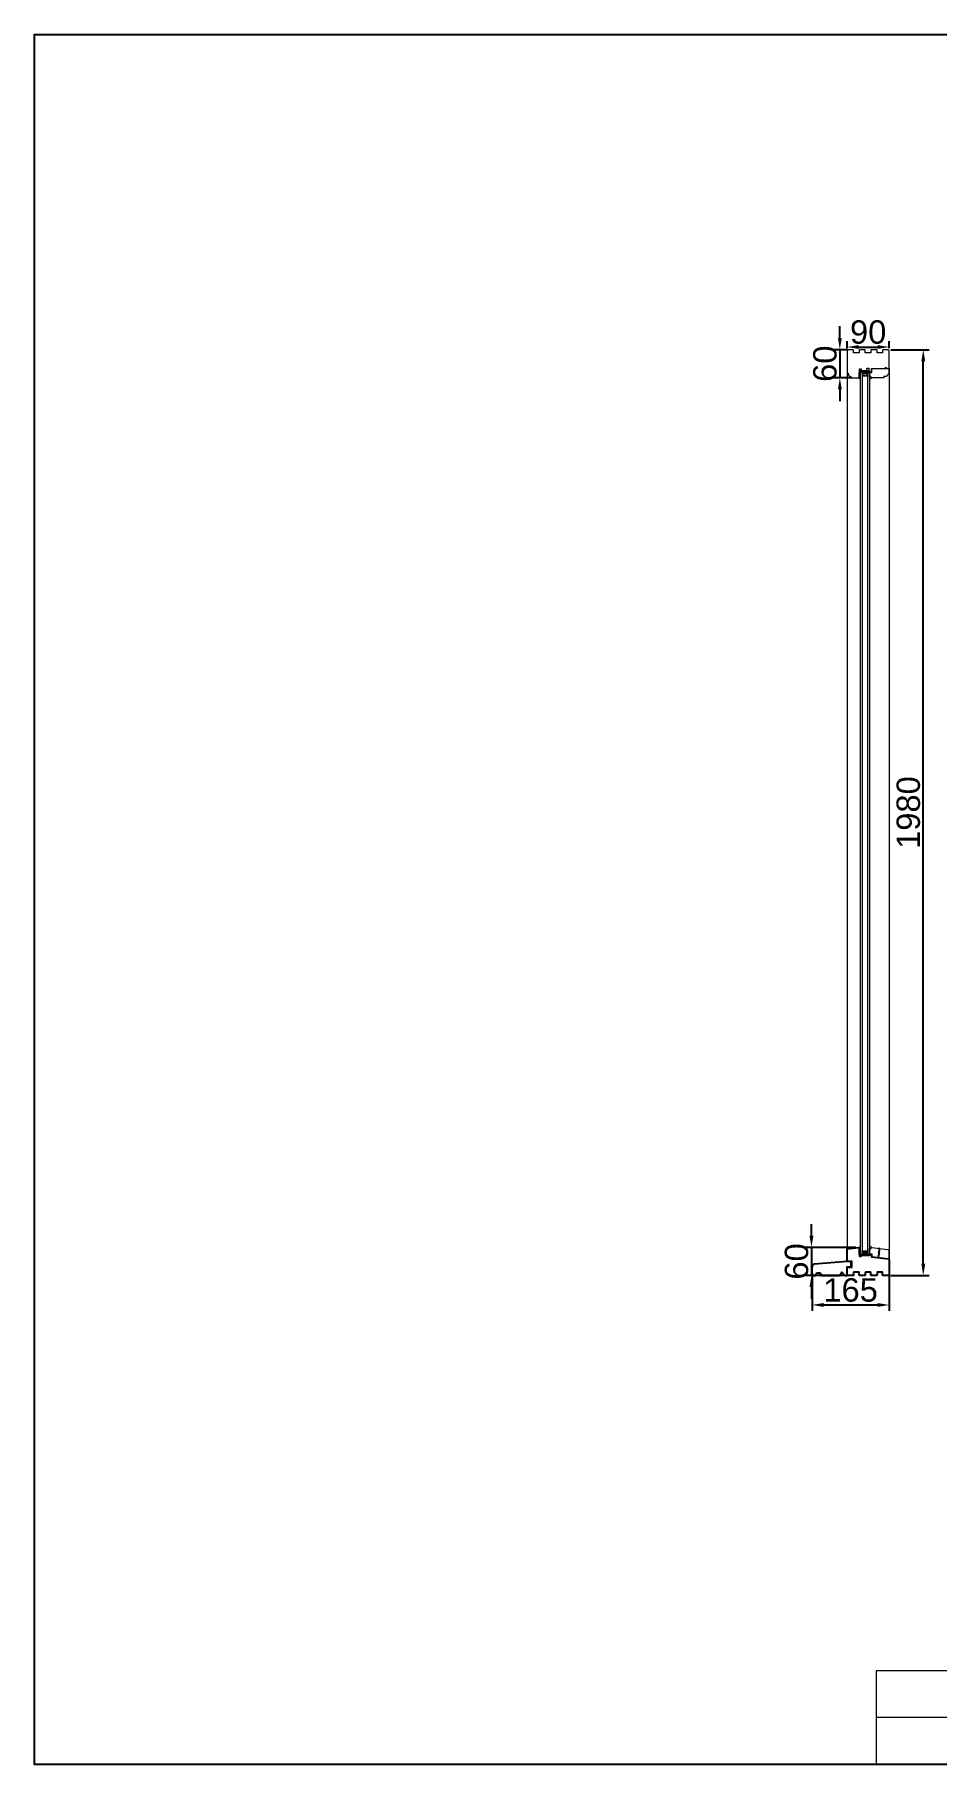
# Model space of a CAD drawing. Header units: millimetres. Extents: x 0 to 182016, y 11 to 3710.
# Drawn here: x 91733 to 93660, y 11 to 3710 of the extents above; entities that cross this region are included whole.
import ezdxf

# ---------------------------------------------------------------- set-up
doc = ezdxf.new("R2010")
doc.units = ezdxf.units.MM
doc.layers.add('Stiklo paketas', color=7, linetype='Continuous')
doc.styles.get("Standard").update_dxf_attribs({"font": 'arial.ttf'})
doc.dimstyles.new('ISO-25', dxfattribs={"dimtxt": 2.5, "dimasz": 2.5, "dimexe": 1.25, "dimexo": 0.625, "dimtad": 1, "dimtxsty": 'Standard', "dimcen": 2.5, "dimadec": 0, "dimazin": 0, "dimtfac": 1, "dimtmove": 0, "dimatfit": 3, "dimfxl": 1, "dimarcsym": 0})
doc.dimstyles.new('Padidinti matmenys', dxfattribs={"dimscale": 10, "dimtxt": 5, "dimasz": 2.5, "dimexe": 1.25, "dimexo": 0.625, "dimtad": 1, "dimdec": 1, "dimtxsty": 'Standard', "dimcen": 2.5, "dimadec": 0, "dimazin": 0, "dimtfac": 1, "dimtdec": 1, "dimtmove": 0, "dimatfit": 3, "dimfxl": 1, "dimarcsym": 0})

# ---------------------------------------------------------------- blocks, each defined once
blk = doc.blocks.new('*D1300')
at = {"color": 0, "lineweight": -2, "transparency": 16777216}
for p, q in [((93454.1, 3061.6), (93454.1, 3086.6)), ((93471.8, 3036.6), (93441.6, 3036.6)), ((93454.1, 3036.6), (93454.1, 2976.6)), ((93480.3, 2976.6), (93441.6, 2976.6)), ((93454.1, 2951.6), (93454.1, 2926.6))]:
    blk.add_line(p, q, dxfattribs=at)
at = {"color": 0, "transparency": 16777216}
for points in [[(93450, 3061.6), (93458.3, 3061.6), (93454.1, 3036.6)], [(93450, 2951.6), (93458.3, 2951.6), (93454.1, 2976.6)]]:
    blk.add_solid(points, dxfattribs=at)
at = {"layer": 'Defpoints', "color": 0, "transparency": 16777216}
for p in [(93478.1, 3036.6), (93454.1, 2976.6), (93486.6, 2976.6)]:
    blk.add_point(p, dxfattribs=at)
at = {"color": 0, "lineweight": 5, "transparency": 16777216, "insert": (93422.4, 3006.6), "char_height": 50, "attachment_point": 5, "rotation": 90}
blk.add_mtext('60', dxfattribs=at)
blk = doc.blocks.new('*D1301')
at = {"color": 0, "lineweight": -2, "transparency": 16777216}
for p, q in [((93393.4, 1141.6), (93393.4, 1166.6)), ((93488.2, 1116.6), (93380.9, 1116.6)), ((93393.4, 1116.6), (93393.4, 1056.6)), ((93466.3, 1056.6), (93380.9, 1056.6)), ((93393.4, 1031.6), (93393.4, 1006.6))]:
    blk.add_line(p, q, dxfattribs=at)
at = {"color": 0, "transparency": 16777216}
for points in [[(93389.3, 1141.6), (93397.6, 1141.6), (93393.4, 1116.6)], [(93389.3, 1031.6), (93397.6, 1031.6), (93393.4, 1056.6)]]:
    blk.add_solid(points, dxfattribs=at)
at = {"layer": 'Defpoints', "color": 0, "transparency": 16777216}
for p in [(93494.5, 1116.6), (93393.4, 1056.6), (93472.6, 1056.6)]:
    blk.add_point(p, dxfattribs=at)
at = {"color": 0, "lineweight": 5, "transparency": 16777216, "insert": (93361.7, 1086.6), "char_height": 50, "attachment_point": 5, "rotation": 90}
blk.add_mtext('60', dxfattribs=at)
blk = doc.blocks.new('*D1965')
at = {"color": 0, "lineweight": -2, "transparency": 16777216}
for p, q in [((93538.2, 1112), (93536.4, 1097.1)), ((93539, 1114.4), (93537.3, 1114.6)), ((93536.5, 1094.5), (93534.8, 1094.7))]:
    blk.add_line(p, q, dxfattribs=at)
at = {"color": 0, "transparency": 16777216}
for points in [[(93537.8, 1112), (93538.6, 1111.9), (93538.5, 1114.4)], [(93536, 1097.1), (93536.8, 1097), (93536.1, 1094.6)]]:
    blk.add_solid(points, dxfattribs=at)
at = {"layer": 'Defpoints', "color": 0, "transparency": 16777216}
for p in [(93539.6, 1114.3), (93536.1, 1094.6), (93537.1, 1094.5)]:
    blk.add_point(p, dxfattribs=at)
at = {"color": 0, "transparency": 16777216, "insert": (93535.4, 1104.7), "char_height": 2.5, "attachment_point": 5, "rotation": 83}
blk.add_mtext('20', dxfattribs=at)
blk = doc.blocks.new('*D1306')
at = {"color": 0, "lineweight": -2, "ltscale": 0.1, "transparency": 16777216}
for p, q in [((93562.8, 3036.6), (93644.9, 3036.6)), ((93632.4, 1081.6), (93632.4, 3011.6)), ((93562.8, 1056.6), (93644.9, 1056.6))]:
    blk.add_line(p, q, dxfattribs=at)
at = {"color": 0, "ltscale": 0.1, "transparency": 16777216}
for points in [[(93628.3, 3011.6), (93636.6, 3011.6), (93632.4, 3036.6)], [(93628.3, 1081.6), (93636.6, 1081.6), (93632.4, 1056.6)]]:
    blk.add_solid(points, dxfattribs=at)
at = {"layer": 'Defpoints', "color": 0, "ltscale": 0.1, "transparency": 16777216}
for p in [(93556.6, 3036.6), (93632.4, 3036.6), (93556.6, 1056.6)]:
    blk.add_point(p, dxfattribs=at)
at = {"color": 0, "ltscale": 0.1, "transparency": 16777216, "insert": (93600.7, 2046.6), "char_height": 50, "attachment_point": 5, "rotation": 90}
blk.add_mtext('1980', dxfattribs=at)
blk = doc.blocks.new('*D1968')
at = {"color": 0, "lineweight": -2, "ltscale": 0.1, "transparency": 16777216}
for p, q in [((93469.6, 3039.8), (93469.6, 3054.7)), ((93494.6, 3042.2), (93534.6, 3042.2)), ((93559.6, 3039.8), (93559.6, 3054.7))]:
    blk.add_line(p, q, dxfattribs=at)
at = {"color": 0, "ltscale": 0.1, "transparency": 16777216}
for points in [[(93494.6, 3046.4), (93494.6, 3038.1), (93469.6, 3042.2)], [(93534.6, 3046.4), (93534.6, 3038.1), (93559.6, 3042.2)]]:
    blk.add_solid(points, dxfattribs=at)
at = {"layer": 'Defpoints', "color": 0, "ltscale": 0.1, "transparency": 16777216}
for p in [(93559.6, 3042.2), (93469.6, 3033.6), (93559.6, 3033.6)]:
    blk.add_point(p, dxfattribs=at)
at = {"color": 0, "ltscale": 0.1, "transparency": 16777216, "insert": (93514.6, 3074), "char_height": 50, "attachment_point": 5}
blk.add_mtext('90', dxfattribs=at)
blk = doc.blocks.new('*D1308')
at = {"color": 0, "lineweight": -2, "ltscale": 0.1, "transparency": 16777216}
for p, q in [((93394.6, 1061.4), (93394.6, 981)), ((93559.6, 1061.4), (93559.6, 981)), ((93419.6, 993.5), (93534.6, 993.5))]:
    blk.add_line(p, q, dxfattribs=at)
at = {"color": 0, "ltscale": 0.1, "transparency": 16777216}
for points in [[(93419.6, 997.7), (93419.6, 989.4), (93394.6, 993.5)], [(93534.6, 997.7), (93534.6, 989.4), (93559.6, 993.5)]]:
    blk.add_solid(points, dxfattribs=at)
at = {"layer": 'Defpoints', "color": 0, "ltscale": 0.1, "transparency": 16777216}
for p in [(93394.6, 1067.6), (93559.6, 1067.6), (93559.6, 993.5)]:
    blk.add_point(p, dxfattribs=at)
at = {"color": 0, "ltscale": 0.1, "transparency": 16777216, "insert": (93477.1, 1025.3), "char_height": 50, "attachment_point": 5}
blk.add_mtext('165', dxfattribs=at)

msp = doc.modelspace()

# ---------------------------------------------------------------- hatches: boundary and pattern name
at = {"lineweight": 5}
h = msp.add_hatch(dxfattribs=at)
h.set_pattern_fill('ANSI37', color=256, scale=0.5, angle=180, style=0)
h.set_pattern_definition([(225, (93963.2921, 2921.1752), (1.122532, -1.122532), []), (315, (93963.2921, 2921.1752), (1.122532, 1.122532), [])])
h.paths.add_polyline_path([(93497.5455674, 2979.5729556), (93497.5455674, 2988.5729556), (93495.5455674, 2988.5729556), (93495.5455674, 2979.5729556)])
h = msp.add_hatch(dxfattribs=at)
h.set_pattern_fill('HEX', color=256, scale=0.25, angle=180, style=0)
h.set_pattern_definition([(180, (106864.7004, -15536.7492), (2e-16, 1.374815), [0.79375, -1.5875]), (60, (106864.7004, -15536.7492), (1.190624716, -0.6874075), [0.79375, -1.5875]), (120, (106863.9067, -15536.7492), (1.190624716, 0.6874075), [0.79375, -1.5875])])
h.paths.add_polyline_path([(93501.5455674, 2988.5729556), (93501.5455674, 2983.5729556), (93503.5455674, 2985.5729556), (93511.5455674, 2985.5729556), (93513.5455674, 2983.5729556), (93513.5455674, 2988.5729556)])
h = msp.add_hatch(dxfattribs=at)
h.set_pattern_fill('JIS_WOOD', color=256, angle=180, style=0)
h.set_pattern_definition([(135, (106864.70044, -15536.7492), (0.5, 0.5), [])])
h.paths.add_polyline_path([(93511.5455674, 2985.5729556), (93503.5455674, 2985.5729556), (93501.5455674, 2983.5729556), (93501.5455674, 2980.5729556), (93513.5455674, 2980.5729556), (93513.5455674, 2983.5729556)])
h.paths.add_polyline_path([(93503.959781, 2984.5729556), (93511.1313538, 2984.5729556), (93512.5455674, 2983.1587421), (93512.5455674, 2981.5729556), (93502.5455674, 2981.5729556), (93502.5455674, 2983.1587421)], flags=16)
h = msp.add_hatch(dxfattribs=at)
h.set_pattern_fill('ANSI37', color=256, scale=0.5, angle=180, style=0)
h.set_pattern_definition([(225, (93963.2921, 1097.5723), (1.122532, -1.122532), []), (315, (93963.2921, 1097.5723), (1.122532, 1.122532), [])])
h.paths.add_polyline_path([(93497.5455674, 1110.5722592), (93497.5455674, 1101.5722592), (93495.5455674, 1101.5722592), (93495.5455674, 1110.5722592)])
h = msp.add_hatch(dxfattribs=at)
h.set_pattern_fill('JIS_WOOD', color=256, angle=180, style=0)
h.set_pattern_definition([(135, (106864.70044, -17360.35214), (0.5, 0.5), [])])
h.paths.add_polyline_path([(93511.5455674, 1104.5722592), (93503.5455674, 1104.5722592), (93501.5455674, 1106.5722592), (93501.5455674, 1109.5722592), (93513.5455674, 1109.5722592), (93513.5455674, 1106.5722592)])
h.paths.add_polyline_path([(93503.959781, 1105.5722592), (93511.1313538, 1105.5722592), (93512.5455674, 1106.9864727), (93512.5455674, 1108.5722592), (93502.5455674, 1108.5722592), (93502.5455674, 1106.9864727)], flags=16)
h = msp.add_hatch(dxfattribs=at)
h.set_pattern_fill('HEX', color=256, scale=0.25, angle=180, style=0)
h.set_pattern_definition([(180, (106864.7004, -17360.3521), (2e-16, 1.374815), [0.79375, -1.5875]), (60, (106864.7004, -17360.3521), (1.190624716, -0.6874075), [0.79375, -1.5875]), (120, (106863.9067, -17360.3521), (1.190624716, 0.6874075), [0.79375, -1.5875])])
h.paths.add_polyline_path([(93501.5455674, 1101.5722592), (93501.5455674, 1106.5722592), (93503.5455674, 1104.5722592), (93511.5455674, 1104.5722592), (93513.5455674, 1106.5722592), (93513.5455674, 1101.5722592)])

# ---------------------------------------------------------------- linework, layer by layer
for p, q in [((93559.5658234, 2998.0729556), (93559.5658234, 1089.9376925)), ((93469.5658234, 2987.5729556), (93469.5658234, 1112.6379183)), ((93494.4687953, 2976.5744477), (93497.5883353, 2974.1966666)), ((93494.4697897, 2976.5729556), (93497.5883351, 2974.1959327)), ((93495.5455674, 2979.5729556), (93497.5455674, 2979.5729556)), ((93517.5455674, 2988.5729556), (93496.5455674, 2991.5729556)), ((93517.5455674, 2991.5729556), (93496.5455674, 2988.5729556)), ((93517.5465339, 2973.5581163), (93521.6262198, 2976.5714636)), ((93494.5455394, 1116.5729563), (93497.5875665, 1118.8916554)), ((93494.5465339, 1116.5744484), (93497.5875663, 1118.8923893)), ((93495.5455674, 1110.5722592), (93497.5455674, 1110.5722592)), ((93517.5465339, 1120.5909787), (93522.2924157, 1116.4330561)), ((93517.5455674, 1101.5722592), (93496.5455674, 1098.5722592)), ((93517.5455674, 1098.5722592), (93496.5455674, 1101.5722592))]:
    msp.add_line(p, q, dxfattribs=at)
at = {"lineweight": 0}
for p, q in [((97232.0508076, 210.9357406), (93531.5905232, 210.9357406)), ((93531.5905232, 210.9357406), (93531.5905232, 10.9108603)), ((94258.5570406, 110.9233004), (93531.5905232, 110.9233004))]:
    msp.add_line(p, q, dxfattribs=at)
msp.add_lwpolyline([(97232.0508076, 3710.4502728), (97232.0508076, 10.9108603), (91732.7354648, 10.9108603), (91732.7354648, 3710.4502728)], close=True)
at = {"lineweight": 5}
for points in [[(93517.5455674, 2991.5729556), (93496.5455674, 2991.5729556), (93496.5455674, 2988.5729556), (93517.5455674, 2988.5729556)], [(93511.5455674, 2985.5729556), (93503.5455674, 2985.5729556), (93501.5455674, 2983.5729556), (93501.5455674, 2980.5729556), (93513.5455674, 2980.5729556), (93513.5455674, 2983.5729556)], [(93511.1313538, 2984.5729556), (93503.959781, 2984.5729556), (93502.5455674, 2983.1587421), (93502.5455674, 2981.5729556), (93512.5455674, 2981.5729556), (93512.5455674, 2983.1587421)], [(93517.5455674, 1098.5722592), (93496.5455674, 1098.5722592), (93496.5455674, 1101.5722592), (93517.5455674, 1101.5722592)], [(93511.5455674, 1104.5722592), (93503.5455674, 1104.5722592), (93501.5455674, 1106.5722592), (93501.5455674, 1109.5722592), (93513.5455674, 1109.5722592), (93513.5455674, 1106.5722592)], [(93511.1313538, 1105.5722592), (93503.959781, 1105.5722592), (93502.5455674, 1106.9864727), (93502.5455674, 1108.5722592), (93512.5455674, 1108.5722592), (93512.5455674, 1106.9864727)]]:
    msp.add_lwpolyline(points, close=True, dxfattribs=at)
at = {"color": 18, "linetype": 'ByBlock', "true_color": 0x000000}
for points in [[(93556.5658234, 1056.5729563), (93546.5658234, 1056.5729563, -0.4142135624), (93545.5658234, 1057.5729563), (93545.5658234, 1063.0729563, 0.4142135624), (93545.0658234, 1063.5729563), (93534.0658234, 1063.5729563, 0.4142135624), (93533.5658234, 1063.0729563), (93533.5658234, 1057.7729563, -0.4142135624), (93532.5658234, 1056.7729563), (93521.5658234, 1056.7729563, -0.4142135624), (93520.5658234, 1057.7729563), (93520.5658234, 1063.0729563, 0.4142135624), (93520.0658234, 1063.5729563), (93509.0658234, 1063.5729563, 0.4142135624), (93508.5658234, 1063.0729563), (93508.5658234, 1057.7729563, -0.4142135624), (93507.5658234, 1056.7729563), (93496.5658234, 1056.7729563, -0.4142135624), (93495.5658234, 1057.7729563), (93495.5658234, 1063.0729563, 0.4142135624), (93495.0658234, 1063.5729563), (93484.0658234, 1063.5729563, 0.4142135624), (93483.5658234, 1063.0729563), (93483.5658234, 1057.5729563, -0.4142135624), (93482.5658234, 1056.5729563), (93472.5658234, 1056.5729563, -0.4142135624), (93469.5658234, 1059.5729563), (93469.5658234, 1074.5729563), (93479.5658212, 1074.5729563), (93479.5658212, 1086.5729563), (93469.5658234, 1086.5729563), (93469.5658234, 1112.6379183, -0.3788661087), (93470.443954, 1113.6304645), (93494.3479204, 1116.5655025, -0.4478453604), (93495.4697517, 1115.5816829), (93495.5658234, 1101.5729563), (93495.8658234, 1101.5729563), (93495.8658234, 1097.5729563), (93499.8658234, 1097.5729563), (93499.8658234, 1101.5729563), (93521.2197725, 1101.5729563, -0.201752984), (93521.5266584, 1100.8608184), (93521.5581704, 1097.2498994, 0.3763733489), (93522.436263, 1096.2660798), (93557.8095621, 1091.9227848, -0.3788661087), (93559.5658234, 1089.9376925), (93559.5658234, 1059.5729564, -0.4142135624)], [(93402.5658168, 1056.5729563, -1), (93414.5658168, 1056.5729563), (93453.5658168, 1056.5729563), (93458.6921193, 1063.5729563), (93464.5658168, 1056.5729563), (93469.5658168, 1056.5729563), (93469.5658168, 1075.0749642), (93478.5658168, 1075.0749642), (93478.5658168, 1086.5729642), (93469.5658168, 1086.5729642), (93400.0428823, 1080.4904956, 0.3888787319), (93394.5658168, 1074.5133274), (93394.5658168, 1058.5729563, 0.4142135624), (93396.5658168, 1056.5729563)]]:
    msp.add_lwpolyline(points, format="xyb", close=True, dxfattribs=at)
at = {"layer": 'Stiklo paketas', "lineweight": 5}
for p, q in [((93495.5462765, 2988.5729556), (93498.4210242, 2988.5729556)), ((93497.5920904, 2988.5729556), (93497.5506382, 1101.5722592)), ((93501.5465339, 2988.5729556), (93501.5465339, 1101.5722592)), ((93513.5465339, 2988.5729556), (93513.5465339, 1101.5722592)), ((93517.5465339, 2988.5722585), (93517.5465339, 1101.5722592)), ((93495.5462765, 1101.5722592), (93498.4210242, 1101.5722592))]:
    msp.add_line(p, q, dxfattribs=at)
for points in [[(93509.2624818, 2988.5729556, 0.2720281141), (93509.6992461, 2988.8295692, -0.164173551), (93512.0668889, 2990.9782803), (93512.0668889, 2997.0729556), (93516.0668889, 2997.0729556), (93516.0668889, 2990.9782803, -0.164173551), (93518.4345317, 2988.8295692, 0.2720281141), (93518.871296, 2988.5729556), (93520.5046972, 2988.5729556, 0.4116598905), (93521.5046591, 2989.5642291), (93521.5571727, 2995.5816822, -0.4116598905), (93522.5571346, 2996.5729556), (93550.1163336, 2996.5729556, 0.3563939587), (93550.6062316, 2996.9729556, -0.8164965809), (93554.5254152, 2996.9729556, 0.3563939587), (93555.0153131, 2996.5729556), (93558.0658234, 2996.5729556, 0.4142135624), (93559.5658234, 2998.0729556), (93559.5658234, 3033.572956, 0.4142135624), (93556.5658234, 3036.572956), (93546.5658234, 3036.572956, 0.4142135624), (93545.5658234, 3035.572956), (93545.5658234, 3030.072956, -0.4142135624), (93545.0658234, 3029.572956), (93534.0658234, 3029.572956, -0.4142135624), (93533.5658234, 3030.072956), (93533.5658234, 3035.372956, 0.4142135624), (93532.5658234, 3036.372956), (93521.5658234, 3036.372956, 0.4142135624), (93520.5658234, 3035.372956), (93520.5658234, 3030.072956, -0.4142135624), (93520.0658234, 3029.572956), (93509.0658234, 3029.572956, -0.4142135624), (93508.5658234, 3030.072956), (93508.5658234, 3035.372956, 0.4142135624), (93507.5658234, 3036.372956), (93496.5658234, 3036.372956, 0.4142135624), (93495.5658234, 3035.372956), (93495.5658234, 3030.072956, -0.4142135624), (93495.0658234, 3029.572956), (93484.0658234, 3029.572956, -0.4142135624), (93483.5658234, 3030.072956), (93483.5658234, 3035.572956, 0.4142135624), (93482.5658234, 3036.572956), (93472.5658234, 3036.572956, 0.4142135624), (93469.5658234, 3033.572956), (93469.5658234, 2987.5729556, 0.4142135624), (93470.5658234, 2986.5729556), (93471.27515, 2986.5729556, -0.4001549105), (93471.5748011, 2986.287421, 0.3090857966), (93477.3630843, 2978.6381103, -0.3199404334), (93477.5677142, 2978.3562872), (93477.5746264, 2977.5642291, 0.4116598905), (93478.5745883, 2976.5729556), (93494.4697897, 2976.5729556, 0.4116598905), (93495.4697517, 2977.5642291), (93495.5571727, 2987.5816822, -0.2023892741), (93495.8658234, 2988.2955128), (93495.8658234, 2995.5729556), (93499.8658234, 2995.5729556), (93499.8658234, 2988.5729556)], [(93517.5476739, 1102.912667), (93517.5454493, 1113.2343279), (93520.4667287, 1113.2340619), (93521.3056615, 1115.7500963, -0.3568956774), (93522.3762758, 1116.4263172), (93556.7910501, 1112.1979019, -0.3788659441), (93558.5471306, 1110.2126508), (93558.5455692, 1092.9607692, -0.4504671537), (93557.4236094, 1091.9683252), (93522.7746833, 1096.225544), (93523.5059318, 1102.1810849)]]:
    msp.add_lwpolyline(points, format="xyb", close=True, dxfattribs=at)
msp.add_lwpolyline([(93517.54129, 2987.5729556), (93522.4767189, 2987.5729556), (93522.4767189, 2996.5714636), (93557.5465339, 2996.5714636, -0.4142135624), (93558.5465339, 2995.5714636), (93558.5465339, 2983.5714636), (93556.5265411, 2983.5714636, -0.3851703882), (93551.5516039, 2979.0714636), (93548.0265411, 2979.0714636), (93548.0265411, 2976.5714636), (93521.545766, 2976.5714636), (93520.545766, 2979.5714636), (93517.5465339, 2979.5714636), (93517.5465339, 2987.5729556)], format="xyb", dxfattribs=at)

# ---------------------------------------------------------------- dimensions: what is measured, and where the dimension line sits
at = {"color": 1, "lineweight": 5}
for base, p1, p2, picture, middle in [((93454.1412098, 2976.5729556), (93478.0745883, 3036.5729556), (93486.5745883, 2976.5729556), '*D1300', (93454.1412098, 3006.5729556)), ((93393.4480248, 1056.572956), (93494.4697897, 1116.5729563), (93472.5658234, 1056.572956), '*D1301', (93393.4480248, 1086.5729562))]:
    dim = msp.add_linear_dim(base=base, p1=p1, p2=p2, angle=90, dimstyle='Padidinti matmenys', dxfattribs=at)
    dim.commit()
    dim.dimension.update_dxf_attribs({"geometry": picture, "text_midpoint": middle, "dimtype": 160})
at = {"color": 1, "ltscale": 0.1}
for base, p1, p2, picture, middle in [((93559.5658234, 3042.2492113), (93469.5658234, 3033.572956), (93559.5658234, 3033.572956), '*D1968', (93514.5658234, 3074.0278607)), ((93559.5658234, 993.5396569), (93394.5658168, 1067.6367501), (93559.5658234, 1067.6367501), '*D1308', (93477.0658201, 1025.3183063))]:
    dim = msp.add_linear_dim(base=base, p1=p1, p2=p2, dimstyle='Padidinti matmenys', dxfattribs=at)
    dim.commit()
    dim.dimension.update_dxf_attribs({"geometry": picture, "text_midpoint": middle})
dim = msp.add_linear_dim(base=(93632.430613, 3036.572956), p1=(93556.5658234, 1056.572956), p2=(93556.5658234, 3036.572956), angle=90, dimstyle='Padidinti matmenys', dxfattribs=at)
dim.commit()
dim.dimension.update_dxf_attribs({"geometry": '*D1306', "text_midpoint": (93600.6519636, 2046.572956)})
at = {"color": 5}
dim = msp.add_aligned_dim(p1=(93539.5836629, 1114.3121095), p2=(93537.1461225, 1094.4599361), distance=-1.0845118, dimstyle='ISO-25', dxfattribs=at)
dim.commit()
dim.dimension.update_dxf_attribs({"geometry": '*D1965', "text_midpoint": (93535.4012052, 1104.7499179)})

doc.saveas('drawing.dxf')
